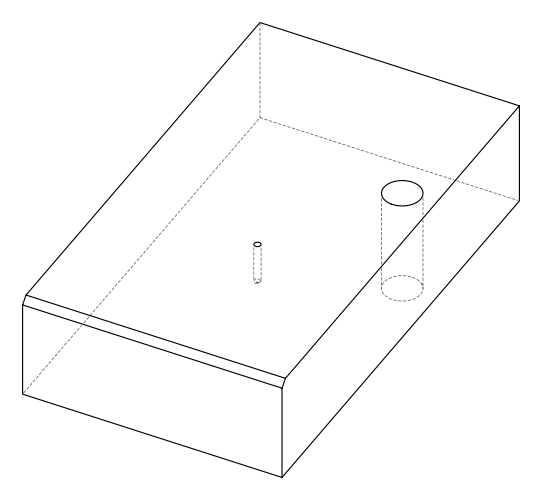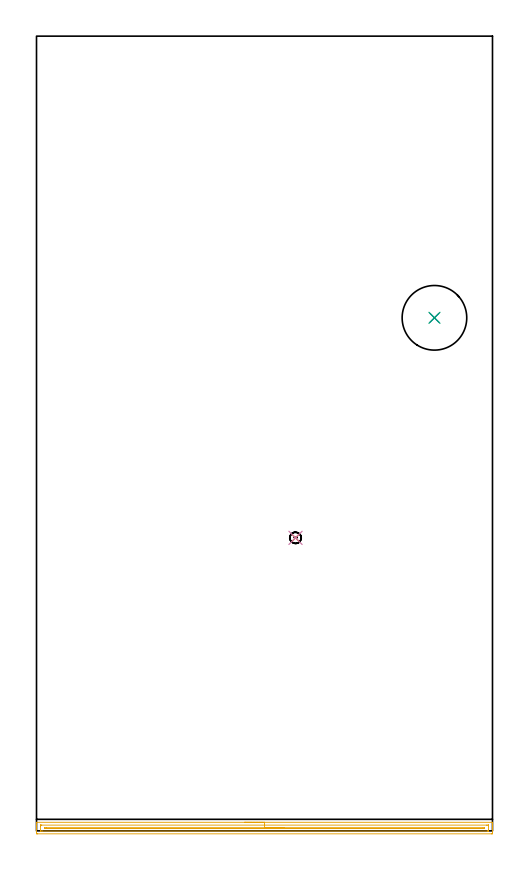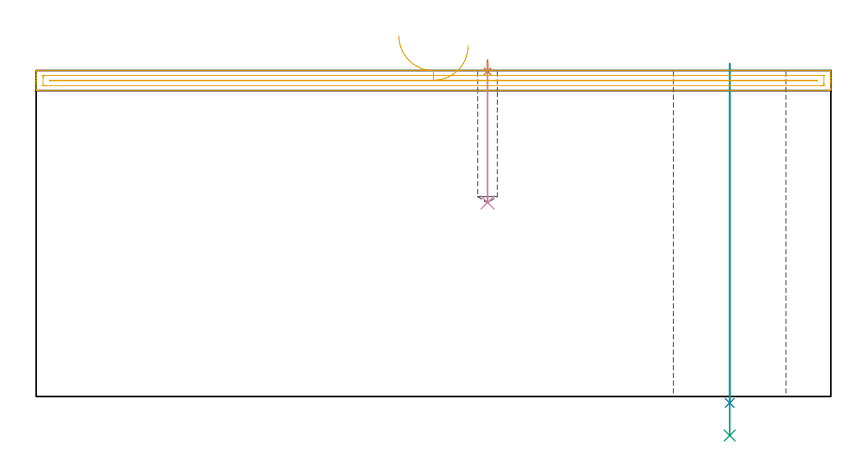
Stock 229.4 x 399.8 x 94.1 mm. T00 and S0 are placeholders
(PLAN: 5 operations, 4 tool changes, 6.7 min)
(1 SPOT_DRILL | STEP1POCKET | NXT0321_9005460120000 | 0.03 min | 0 mm3)
(2 INDEXABLE_INSERT_DRILL_THROUGH_HOLE_FROM_SOLID | STEP1HOLE | NXT0302_013 | 0.39 min | 32551 mm3)
(3 DRILL_TO_ENLARGE_THROUGH_HOLE | STEP1HOLE | UGT0301_001 | 0.43 min | 45461 mm3)
(4 DRILL_BLIND_HOLE_INTO_CENTER | STEP1POCKET | UGT0301_180 | 0.16 min | 933 mm3)
(5 AREA_MILL | FG_CHAMFER_SURFACE | UGT0205_001 | 5.65 min | 3861 mm3)
(TOOL NXT0321_9005460120000 | NC Spot Drill, 142deg, 12mm, Carbide, Uncoated | D12 PA142 FL30 Z2)
(TOOL NXT0302_013 | Index. Insert Drill 21mm [880-D2100L25-05] | D21 PA176 FL105 Z2)
(TOOL UGT0301_001 | Twist Drill 32.5 mm | D32.5 PA118 FL185 Z2)
(TOOL UGT0301_180 | Twist Drill 5.7 mm | D5.7 PA118 FL55 Z2)
(TOOL UGT0205_001 | Chamfer Mill 20 x 3 x 45 deg. | D20 FL50 Z2)
(OP 1 SPOT_DRILL)
G17 G21 G94 G90
T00 M6
G54
G17 G0 G90 X130.3 Y147.4 S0 M3
G43 Z104.1 H0
G94 G81 G98 Z93.855 F250. R97.1
G80
M5
M2
(OP 2 INDEXABLE_INSERT_DRILL_THROUGH_HOLE_FROM_SOLID)
G17 G21 G94 G90
T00 M6
G54
G17 G0 G90 X200.2 Y258.1 S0 M3
G43 Z104.1 H1
G94 G81 G98 Z-1.867 F250. R96.1
G80
M5
M2
(OP 3 DRILL_TO_ENLARGE_THROUGH_HOLE)
G17 G21 G94 G90
T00 M6
G54
G17 G0 G90 X200.2 Y258.1 S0 M3
G43 Z104.1 H0
G94 G73 G98 Z-11.264 F250. Q26.341 R96.1
G80
M5
M2
(OP 4 DRILL_BLIND_HOLE_INTO_CENTER)
G17 G21 G94 G90
T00 M6
G54
G17 G0 G90 X130.3 Y147.4 S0 M3
G43 Z104.1 H0
G94 G81 G98 Z56. F250. R96.1
G80
M5
M2
(OP 5 AREA_MILL)
G17 G21 G94 G90
T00 M6
G54
G17 G0 G90 X104.7 Y4.3 S1061 M3
G43 Z104.1 H0
G94 G1 X104.738 Z103.228 F250.
X104.852 Z102.363
X105.041 Z101.512
X105.303 Z100.68
X105.637 Z99.874
X106.04 Z99.1
X106.508 Z98.364
X107.04 Z97.672
X107.629 Z97.029
X108.272 Z96.439
X108.964 Z95.908
X109.7 Z95.44
X110.474 Z95.037
X111.28 Z94.703
X112.112 Z94.441
X112.963 Z94.252
X113.828 Z94.138
X114.7 Z94.1
X229.254
X229.39 Y4.297 Z94.088
X229.398 Y4.206 Z93.998
X229.4 Y4.11 Z93.909
Y3.44 Z93.239
Y2.84 Z92.639
Y2.27 Z92.066
Y1.985 Z91.782
Y1.4 Z91.197
Y1.115 Z90.912
Y0.53 Z90.324
Y-0.917 Z88.878
X229.397 Y-1.21 Z88.586
X229.39 Y-1.493 Z88.303
X229.104 Y-1.498 Z88.3
X228.808 Y-1.5
X0.592
X0.296 Y-1.498
X0.01 Y-1.493 Z88.303
X0. Y-1.21 Z88.586
Y0.53 Z90.324
Y1.115 Z90.912
Y1.4 Z91.197
Y1.985 Z91.782
Y2.27 Z92.066
Y2.84 Z92.639
Y3.14 Z92.939
Y4.11 Z93.909
X0.002 Y4.206 Z93.998
X0.01 Y4.297 Z94.088
X0.146 Y4.3 Z94.1
X114.7
Y2.886 Z92.686
X226.394
X227.025 Y2.885 Z92.685
X227.289 Y2.882 Z92.682
X227.364 Y2.879 Z92.679
X227.391 Y2.875 Z92.675
X227.393 Y2.86 Z92.66
X227.398 Y2.776 Z92.576
X227.4 Y0.53 Z90.33
Y0.165 Z89.965
X227.397 Y0.043 Z89.843
X227.393 Y-0.054 Z89.746
X227.39 Y-0.08 Z89.72
X227.379 Y-0.081 Z89.719
X227.341 Y-0.083 Z89.717
X227.025 Y-0.085 Z89.715
X226.765 Y-0.086 Z89.714
X3.006
X2.375 Y-0.085 Z89.715
X2.111 Y-0.082 Z89.718
X2.036 Y-0.079 Z89.721
X2.009 Y-0.075 Z89.725
X2.007 Y-0.06 Z89.74
X2.002 Y0.024 Z89.824
X2. Y2.27 Z92.07
Y2.635 Z92.435
X2.003 Y2.757 Z92.557
X2.007 Y2.854 Z92.654
X2.01 Y2.88 Z92.68
X2.021 Y2.881 Z92.681
X2.059 Y2.883 Z92.683
X2.375 Y2.885 Z92.685
X2.635 Y2.886 Z92.686
X114.7
Y1.471 Z91.271
X225.242
X225.316 Y1.47 Z91.27
X225.363 Y1.467 Z91.267
X225.39 Y1.463 Z91.263
X225.392 Y1.45 Z91.25
X225.39 Y1.4 Z91.2
X225.38 Y1.335 Z91.135
X225.313 Y1.331 Z91.131
X225.242 Y1.33 Z91.13
X224.424 Y1.328 Z91.128
X4.158 Y1.329 Z91.129
X4.084 Y1.33 Z91.13
X4.036 Y1.333 Z91.133
X4.01 Y1.337 Z91.137
X4.007 Y1.349 Z91.149
X4.01 Y1.4 Z91.2
X4.02 Y1.465 Z91.265
X4.087 Y1.469 Z91.269
X4.158 Y1.47 Z91.27
X4.976 Y1.471 Z91.271
X114.7
X115.572 Z91.31
X116.436 Z91.423
X117.288 Z91.612
X118.12 Z91.875
X118.926 Z92.208
X119.7 Z92.611
X120.436 Z93.08
X121.128 Z93.611
X121.771 Z94.2
X122.36 Z94.844
X122.891 Z95.536
X123.36 Z96.271
X123.763 Z97.045
X124.097 Z97.851
X124.359 Z98.683
X124.548 Z99.535
X124.662 Z100.4
X124.7 Z101.271
G0 Z104.1
M5
M2
